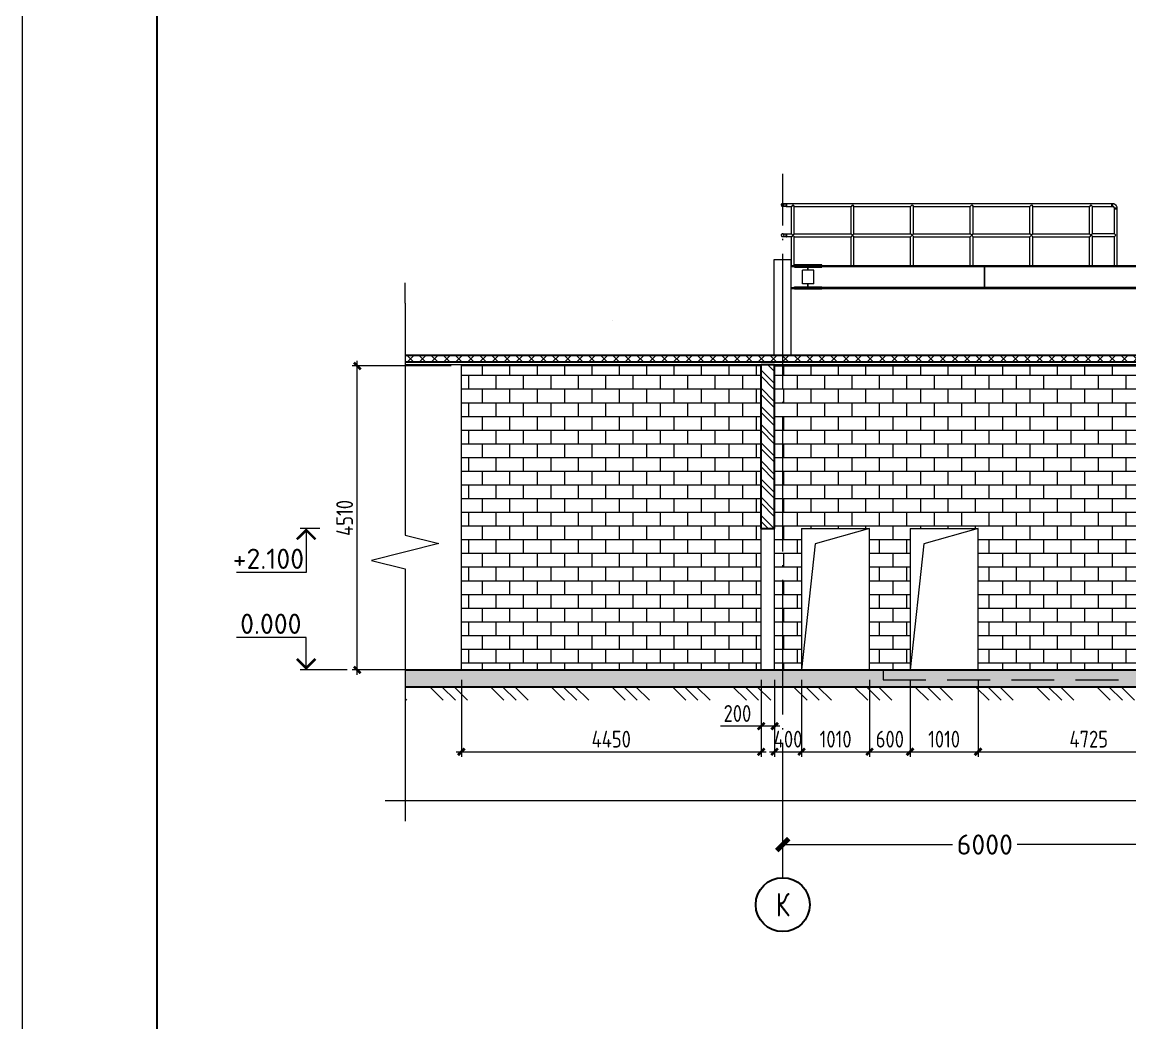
# Model space of a CAD drawing. Extents: x -965262 to 1142518, y -357520 to 71675.
# Drawn here: x 796268 to 812708, y -210388 to -195538 of the extents above; entities that cross this region are included whole.
import ezdxf

# ---------------------------------------------------------------- set-up
doc = ezdxf.new("R2010")
doc.units = 0
doc.header["$LTSCALE"] = 10
doc.linetypes.add('DOTE', pattern=[2.42, 2, -0.2, 0.02, -0.2])
doc.linetypes.add('HIDDEN', pattern=[9.525, 6.35, -3.175])
doc.layers.get('0').update_dxf_attribs({"linetype": 'CONTINUOUS', "lineweight": 30})
doc.layers.get('Defpoints').update_dxf_attribs({"linetype": 'CONTINUOUS'})
doc.layers.add('DOTE', color=7, linetype='DOTE', lineweight=9)
doc.styles.add('GOST 2.304', font='isocpeur.ttf', dxfattribs={"width": 0.75, "height": 250})
doc.styles.get("Standard").update_dxf_attribs({"font": 'isocpeur.ttf', "height": 300})
doc.styles.add('ГОСТ 2м', font='isocpeur.ttf', dxfattribs={"width": 0.8, "height": 250})
doc.dimstyles.get("Standard").update_dxf_attribs({"dimscale": 100, "dimtxt": 300, "dimasz": 1.8, "dimexe": 1.8, "dimexo": 0.625, "dimgap": 0.9, "dimtad": 0, "dimdec": 0, "dimzin": 0, "dimdsep": 46, "dimtxsty": 'Standard', "dimblk": 'ARCHTICK', "dimcen": 0.9, "dimclrd": 256, "dimclre": 256, "dimclrt": 256, "dimadec": 0, "dimazin": 0, "dimtfac": 1, "dimtdec": 0, "dimtofl": 0, "dimtmove": 0, "dimatfit": 3, "dimfxl": 1, "dimtolj": 1, "dimtzin": 0, "dimlwd": 15, "dimlwe": 15, "dimarcsym": 0})
doc.dimstyles.new('ГОСТ 2м', dxfattribs={"dimtxt": 250, "dimasz": 100, "dimexe": 75, "dimexo": 150, "dimgap": 62.5, "dimtad": 1, "dimdec": 0, "dimtxsty": 'ГОСТ 2м', "dimblk": 'ARCHTICK', "dimcen": 150, "dimdle": 75, "dimclrd": 256, "dimclre": 256, "dimclrt": 256, "dimadec": 0, "dimazin": 0, "dimtfac": 1, "dimtdec": 0, "dimtmove": 0, "dimatfit": 3, "dimldrblk": 'OBLIQUE', "dimfxl": 1, "dimlwd": 15, "dimlwe": 15, "dimarcsym": 0})

# ---------------------------------------------------------------- blocks, each defined once
blk = doc.blocks.new('_ArchTick')
at = {"color": 0, "linetype": 'ByBlock', "lineweight": 0, "const_width": 0.4}
blk.add_lwpolyline([(-0.5, -0.5), (0.5, 0.5)], dxfattribs=at)
blk = doc.blocks.new('*D634')
at = {"lineweight": 15, "transparency": 16777216}
for p, q in [((807556, -207680), (807556, -207562)), ((813556, -207680), (813556, -207562)), ((807556, -207742), (810076, -207742)), ((813556, -207742), (811036, -207742))]:
    blk.add_line(p, q, dxfattribs=at)
at = {"layer": 'Defpoints', "color": 0, "lineweight": 15, "transparency": 16777216}
for p in [(807556, -207742), (813556, -207742), (813556, -207742)]:
    blk.add_point(p, dxfattribs=at)
at = {"lineweight": 15, "transparency": 16777216, "xscale": 180, "yscale": 180, "zscale": 180, "rotation": 180}
blk.add_blockref('_ArchTick', (807556, -207742), dxfattribs=at)
at = {"lineweight": 15, "transparency": 16777216, "xscale": 180, "yscale": 180, "zscale": 180}
blk.add_blockref('_ArchTick', (813556, -207742), dxfattribs=at)
at = {"lineweight": 15, "transparency": 16777216, "insert": (810556, -207742), "char_height": 300, "attachment_point": 5}
blk.add_mtext('\\A1;6000', dxfattribs=at)
blk = doc.blocks.new('*D641')
at = {"lineweight": 15, "transparency": 16777216}
for p, q in [((807436, -205300), (807436, -206440)), ((807836, -205300), (807836, -206440)), ((807361, -206365), (807911, -206365))]:
    blk.add_line(p, q, dxfattribs=at)
at = {"layer": 'Defpoints', "color": 0, "lineweight": 15, "transparency": 16777216}
for p in [(807436, -205150), (807836, -205150), (807836, -206365)]:
    blk.add_point(p, dxfattribs=at)
at = {"lineweight": 15, "transparency": 16777216, "xscale": 100, "yscale": 100, "zscale": 100, "rotation": 180}
blk.add_blockref('_ArchTick', (807436, -206365), dxfattribs=at)
at = {"lineweight": 15, "transparency": 16777216, "xscale": 100, "yscale": 100, "zscale": 100}
blk.add_blockref('_ArchTick', (807836, -206365), dxfattribs=at)
at = {"lineweight": 15, "transparency": 16777216, "insert": (807636, -206178), "char_height": 250, "attachment_point": 5, "style": 'ГОСТ 2м'}
blk.add_mtext('400', dxfattribs=at)
blk = doc.blocks.new('_Oblique')
at = {"color": 0, "linetype": 'ByBlock', "lineweight": -2}
blk.add_line((-0.5, -0.5), (0.5, 0.5), dxfattribs=at)
blk = doc.blocks.new('*D642')
at = {"lineweight": 15, "transparency": 16777216}
for p, q in [((807836, -205300), (807836, -206440)), ((808846, -205300), (808846, -206440)), ((807761, -206365), (808921, -206365))]:
    blk.add_line(p, q, dxfattribs=at)
at = {"layer": 'Defpoints', "color": 0, "lineweight": 15, "transparency": 16777216}
for p in [(807836, -205150), (808846, -205150), (808846, -206365)]:
    blk.add_point(p, dxfattribs=at)
at = {"lineweight": 15, "transparency": 16777216, "xscale": 100, "yscale": 100, "zscale": 100, "rotation": 180}
blk.add_blockref('_ArchTick', (807836, -206365), dxfattribs=at)
at = {"lineweight": 15, "transparency": 16777216, "xscale": 100, "yscale": 100, "zscale": 100}
blk.add_blockref('_ArchTick', (808846, -206365), dxfattribs=at)
at = {"lineweight": 15, "transparency": 16777216, "insert": (808341, -206178), "char_height": 250, "attachment_point": 5, "style": 'ГОСТ 2м'}
blk.add_mtext('1010', dxfattribs=at)
blk = doc.blocks.new('*D643')
at = {"lineweight": 15, "transparency": 16777216}
for p, q in [((808846, -205300), (808846, -206440)), ((809446, -205300), (809446, -206440)), ((808771, -206365), (809521, -206365))]:
    blk.add_line(p, q, dxfattribs=at)
at = {"layer": 'Defpoints', "color": 0, "lineweight": 15, "transparency": 16777216}
for p in [(808846, -205150), (809446, -205150), (809446, -206365)]:
    blk.add_point(p, dxfattribs=at)
at = {"lineweight": 15, "transparency": 16777216, "xscale": 100, "yscale": 100, "zscale": 100, "rotation": 180}
blk.add_blockref('_ArchTick', (808846, -206365), dxfattribs=at)
at = {"lineweight": 15, "transparency": 16777216, "xscale": 100, "yscale": 100, "zscale": 100}
blk.add_blockref('_ArchTick', (809446, -206365), dxfattribs=at)
at = {"lineweight": 15, "transparency": 16777216, "insert": (809146, -206178), "char_height": 250, "attachment_point": 5, "style": 'ГОСТ 2м'}
blk.add_mtext('600', dxfattribs=at)
blk = doc.blocks.new('*D644')
at = {"lineweight": 15, "transparency": 16777216}
for p, q in [((809446, -205300), (809446, -206440)), ((810456, -205300), (810456, -206440)), ((809371, -206365), (810531, -206365))]:
    blk.add_line(p, q, dxfattribs=at)
at = {"layer": 'Defpoints', "color": 0, "lineweight": 15, "transparency": 16777216}
for p in [(809446, -205150), (810456, -205150), (810456, -206365)]:
    blk.add_point(p, dxfattribs=at)
at = {"lineweight": 15, "transparency": 16777216, "xscale": 100, "yscale": 100, "zscale": 100, "rotation": 180}
blk.add_blockref('_ArchTick', (809446, -206365), dxfattribs=at)
at = {"lineweight": 15, "transparency": 16777216, "xscale": 100, "yscale": 100, "zscale": 100}
blk.add_blockref('_ArchTick', (810456, -206365), dxfattribs=at)
at = {"lineweight": 15, "transparency": 16777216, "insert": (809951, -206178), "char_height": 250, "attachment_point": 5, "style": 'ГОСТ 2м'}
blk.add_mtext('1010', dxfattribs=at)
blk = doc.blocks.new('*D645')
at = {"lineweight": 15, "transparency": 16777216}
for p, q in [((810456, -205300), (810456, -206440)), ((815181, -205300), (815181, -206440)), ((810381, -206365), (815256, -206365))]:
    blk.add_line(p, q, dxfattribs=at)
at = {"layer": 'Defpoints', "color": 0, "lineweight": 15, "transparency": 16777216}
for p in [(810456, -205150), (815181, -205150), (815181, -206365)]:
    blk.add_point(p, dxfattribs=at)
at = {"lineweight": 15, "transparency": 16777216, "xscale": 100, "yscale": 100, "zscale": 100, "rotation": 180}
blk.add_blockref('_ArchTick', (810456, -206365), dxfattribs=at)
at = {"lineweight": 15, "transparency": 16777216, "xscale": 100, "yscale": 100, "zscale": 100}
blk.add_blockref('_ArchTick', (815181, -206365), dxfattribs=at)
at = {"lineweight": 15, "transparency": 16777216, "insert": (812098, -206178), "char_height": 250, "attachment_point": 5, "style": 'ГОСТ 2м'}
blk.add_mtext('4725', dxfattribs=at)
blk = doc.blocks.new('*D649')
at = {"lineweight": 15, "transparency": 16777216}
for p, q in [((807236, -205300), (807236, -206060)), ((807436, -205300), (807436, -206060)), ((807236, -205985), (806631, -205985)), ((807511, -205985), (807236, -205985))]:
    blk.add_line(p, q, dxfattribs=at)
at = {"layer": 'Defpoints', "color": 0, "lineweight": 15, "transparency": 16777216}
for p in [(807236, -205150), (807436, -205150), (807236, -205985)]:
    blk.add_point(p, dxfattribs=at)
at = {"lineweight": 15, "transparency": 16777216, "xscale": 100, "yscale": 100, "zscale": 100, "rotation": 180}
blk.add_blockref('_ArchTick', (807236, -205985), dxfattribs=at)
at = {"lineweight": 15, "transparency": 16777216, "xscale": 100, "yscale": 100, "zscale": 100}
blk.add_blockref('_ArchTick', (807436, -205985), dxfattribs=at)
at = {"lineweight": 15, "transparency": 16777216, "insert": (806884, -205797), "char_height": 250, "attachment_point": 5, "style": 'ГОСТ 2м'}
blk.add_mtext('200', dxfattribs=at)
blk = doc.blocks.new('555')
at = {"lineweight": 15}
for p, q in [((857300, 223002), (857377, 223002)), ((857377, 222937), (857300, 222937)), ((857377, 222939), (857377, 223002)), ((857377, 223002), (857388, 223002)), ((857377, 222937), (857377, 222939)), ((857377, 222937), (857377, 222939)), ((857377, 222937), (857377, 222937)), ((857377, 222937), (857377, 222937)), ((857377, 222937), (857388, 222937)), ((857388, 223002), (857388, 223002)), ((857388, 223002), (857388, 223000)), ((857388, 223002), (864818, 223002)), ((857388, 222939), (857388, 223002)), ((857388, 223000), (857388, 222937)), ((857388, 222937), (857388, 222939)), ((857388, 222937), (857498, 222937)), ((857388, 222937), (857388, 222937)), ((857531, 222970), (857498, 222937)), ((857498, 222310), (857498, 222937)), ((857531, 222970), (857563, 222937)), ((857564, 222937), (857563, 222937)), ((857564, 222937), (858860, 222937)), ((857564, 222310), (857564, 222937)), ((858892, 222970), (858860, 222937)), ((858860, 222310), (858860, 222937)), ((858892, 222970), (858925, 222937)), ((858925, 222937), (860221, 222937)), ((858925, 222937), (858925, 222937)), ((858925, 222310), (858925, 222937)), ((860254, 222970), (860221, 222937)), ((860221, 222310), (860221, 222937)), ((860254, 222970), (860286, 222937)), ((860287, 222937), (860286, 222937)), ((860287, 222937), (861583, 222937)), ((860287, 222310), (860287, 222937)), ((861615, 222970), (861583, 222937)), ((861583, 222310), (861583, 222937)), ((861615, 222970), (861648, 222937)), ((861648, 222937), (862944, 222937)), ((861648, 222937), (861648, 222937)), ((861648, 222310), (861648, 222937)), ((862977, 222970), (862944, 222937)), ((862944, 222310), (862944, 222937)), ((862977, 222970), (863009, 222937)), ((863010, 222937), (863009, 222937)), ((863010, 222937), (864306, 222937)), ((863010, 222310), (863010, 222937)), ((864339, 222970), (864306, 222937)), ((864306, 222310), (864306, 222937)), ((864339, 222970), (864371, 222937)), ((864371, 222937), (864818, 222937)), ((864371, 222937), (864371, 222937)), ((864371, 222310), (864371, 222937)), ((864818, 222939), (864818, 223002)), ((864818, 223002), (864818, 223002)), ((864818, 223002), (864818, 223000)), ((864818, 223002), (864829, 223002)), ((864818, 223000), (864818, 222937)), ((864818, 222937), (864818, 222939)), ((864818, 222937), (864818, 222937)), ((864818, 222937), (864829, 222937)), ((864829, 223002), (864829, 222937)), ((864829, 223002), (864857, 222999)), ((864829, 222937), (864840, 222935)), ((864840, 222935), (864851, 222931)), ((864851, 222931), (864860, 222924)), ((864857, 222999), (864884, 222988)), ((864867, 222915), (864860, 222924)), ((864871, 222904), (864867, 222915)), ((864873, 222893), (864871, 222904)), ((864939, 222893), (864873, 222893)), ((864873, 222882), (864873, 222893)), ((864873, 222882), (864873, 222882)), ((864937, 222882), (864873, 222882)), ((864873, 222310), (864873, 222882)), ((864873, 222882), (864873, 222882)), ((864873, 222882), (864875, 222882)), ((864875, 222882), (864939, 222882)), ((864884, 222988), (864906, 222970)), ((864924, 222947), (864906, 222970)), ((864935, 222921), (864924, 222947)), ((864939, 222893), (864935, 222921)), ((864938, 222882), (864937, 222882)), ((864939, 222882), (864938, 222882)), ((864939, 222882), (864939, 222893)), ((864939, 221585), (864939, 222882)), ((857300, 222310), (857377, 222310)), ((857377, 222244), (857300, 222244)), ((857377, 222246), (857377, 222310)), ((857377, 222310), (857388, 222310)), ((857377, 222245), (857377, 222246)), ((857377, 222245), (857377, 222246)), ((857377, 222244), (857377, 222245)), ((857377, 222244), (857377, 222245)), ((857377, 222244), (857388, 222244)), ((857388, 222310), (857388, 222310)), ((857388, 222310), (857388, 222308)), ((857388, 222310), (857498, 222310)), ((857388, 222246), (857388, 222310)), ((857388, 222308), (857388, 222288)), ((857388, 222288), (857388, 222244)), ((857388, 222245), (857388, 222246)), ((857388, 222244), (857388, 222245)), ((857498, 222244), (857388, 222244)), ((857498, 222310), (857499, 222310)), ((857531, 222277), (857498, 222244)), ((857498, 221585), (857498, 222244)), ((857499, 222310), (857531, 222277)), ((857537, 222283), (857532, 222277)), ((857532, 222277), (857537, 222271)), ((857543, 222288), (857537, 222283)), ((857537, 222271), (857543, 222266)), ((857548, 222294), (857543, 222288)), ((857548, 222261), (857543, 222266)), ((857552, 222298), (857548, 222294)), ((857552, 222256), (857548, 222261)), ((857552, 222299), (857556, 222302)), ((857552, 222298), (857552, 222299)), ((857552, 222256), (857552, 222256)), ((857552, 222256), (857556, 222252)), ((857556, 222303), (857559, 222306)), ((857556, 222302), (857556, 222303)), ((857556, 222252), (857556, 222252)), ((857556, 222252), (857559, 222249)), ((857559, 222306), (857560, 222306)), ((857559, 222249), (857560, 222248)), ((857560, 222306), (857562, 222308)), ((857560, 222248), (857562, 222246)), ((857562, 222308), (857563, 222310)), ((857562, 222308), (857562, 222308)), ((857562, 222246), (857562, 222246)), ((857562, 222246), (857563, 222245)), ((857563, 222310), (857563, 222310)), ((857563, 222310), (857564, 222310)), ((857563, 222245), (857563, 222245)), ((857563, 222245), (857564, 222244)), ((857564, 222310), (858860, 222310)), ((857564, 222244), (858860, 222244)), ((857564, 221585), (857564, 222244)), ((858860, 222310), (858860, 222310)), ((858892, 222277), (858860, 222310)), ((858892, 222277), (858860, 222244)), ((858860, 221585), (858860, 222244)), ((858899, 222283), (858893, 222277)), ((858893, 222277), (858899, 222271)), ((858904, 222288), (858899, 222283)), ((858899, 222271), (858904, 222266)), ((858909, 222294), (858904, 222288)), ((858909, 222261), (858904, 222266)), ((858913, 222298), (858909, 222294)), ((858913, 222256), (858909, 222261)), ((858913, 222298), (858914, 222299)), ((858913, 222256), (858914, 222256)), ((858914, 222299), (858918, 222302)), ((858914, 222256), (858918, 222252)), ((858918, 222303), (858921, 222306)), ((858918, 222302), (858918, 222303)), ((858918, 222252), (858918, 222252)), ((858918, 222252), (858921, 222249)), ((858921, 222306), (858923, 222308)), ((858921, 222306), (858921, 222306)), ((858921, 222249), (858921, 222248)), ((858921, 222248), (858923, 222246)), ((858923, 222308), (858925, 222310)), ((858923, 222308), (858923, 222308)), ((858923, 222246), (858923, 222246)), ((858923, 222246), (858925, 222245)), ((858925, 222310), (858925, 222310)), ((858925, 222310), (858925, 222310)), ((858925, 222310), (860221, 222310)), ((858925, 222245), (858925, 222245)), ((858925, 222245), (858925, 222244)), ((858925, 221585), (858925, 222244)), ((858925, 222244), (860221, 222244)), ((860221, 222310), (860222, 222310)), ((860254, 222277), (860221, 222244)), ((860221, 221585), (860221, 222244)), ((860254, 222277), (860222, 222310)), ((860260, 222283), (860255, 222277)), ((860255, 222277), (860260, 222271)), ((860266, 222288), (860260, 222283)), ((860260, 222271), (860266, 222266)), ((860271, 222294), (860266, 222288)), ((860271, 222261), (860266, 222266)), ((860275, 222298), (860271, 222294)), ((860275, 222256), (860271, 222261)), ((860275, 222298), (860276, 222299)), ((860275, 222256), (860276, 222256)), ((860276, 222299), (860279, 222302)), ((860276, 222256), (860279, 222252)), ((860279, 222302), (860280, 222303)), ((860279, 222252), (860280, 222252)), ((860280, 222303), (860282, 222306)), ((860280, 222252), (860282, 222249)), ((860282, 222306), (860283, 222306)), ((860282, 222249), (860283, 222248)), ((860283, 222306), (860285, 222308)), ((860283, 222248), (860285, 222246)), ((860285, 222308), (860286, 222310)), ((860285, 222308), (860285, 222308)), ((860285, 222246), (860285, 222246)), ((860285, 222246), (860286, 222245)), ((860286, 222310), (860286, 222310)), ((860286, 222310), (860287, 222310)), ((860286, 222245), (860286, 222245)), ((860286, 222245), (860287, 222244)), ((860287, 222310), (861583, 222310)), ((860287, 221585), (860287, 222244)), ((860287, 222244), (861583, 222244)), ((861583, 222310), (861583, 222310)), ((861615, 222277), (861583, 222310)), ((861615, 222277), (861583, 222244)), ((861583, 221585), (861583, 222244)), ((861622, 222283), (861616, 222277)), ((861616, 222277), (861622, 222271)), ((861627, 222288), (861622, 222283)), ((861622, 222271), (861627, 222266)), ((861632, 222294), (861627, 222288)), ((861632, 222261), (861627, 222266)), ((861637, 222298), (861632, 222294)), ((861637, 222256), (861632, 222261)), ((861637, 222299), (861641, 222302)), ((861637, 222298), (861637, 222299)), ((861637, 222256), (861637, 222256)), ((861637, 222256), (861641, 222252)), ((861641, 222303), (861644, 222306)), ((861641, 222302), (861641, 222303)), ((861641, 222252), (861641, 222252)), ((861641, 222252), (861644, 222249)), ((861644, 222306), (861646, 222308)), ((861644, 222306), (861644, 222306)), ((861644, 222249), (861644, 222248)), ((861644, 222248), (861646, 222246)), ((861646, 222308), (861647, 222308)), ((861646, 222246), (861647, 222246)), ((861647, 222308), (861648, 222310)), ((861647, 222246), (861648, 222245)), ((861648, 222310), (861648, 222310)), ((861648, 222310), (861648, 222310)), ((861648, 222310), (862944, 222310)), ((861648, 222245), (861648, 222245)), ((861648, 222245), (861648, 222244)), ((861648, 221585), (861648, 222244)), ((861648, 222244), (862944, 222244)), ((862944, 222310), (862945, 222310)), ((862977, 222277), (862944, 222244)), ((862944, 221585), (862944, 222244)), ((862977, 222277), (862945, 222310)), ((862983, 222283), (862978, 222277)), ((862978, 222277), (862983, 222271)), ((862989, 222288), (862983, 222283)), ((862983, 222271), (862989, 222266)), ((862994, 222294), (862989, 222288)), ((862994, 222261), (862989, 222266)), ((862998, 222298), (862994, 222294)), ((862998, 222256), (862994, 222261)), ((862998, 222298), (862999, 222299)), ((862998, 222256), (862999, 222256)), ((862999, 222299), (863002, 222302)), ((862999, 222256), (863002, 222252)), ((863002, 222302), (863003, 222303)), ((863002, 222252), (863003, 222252)), ((863003, 222303), (863005, 222306)), ((863003, 222252), (863005, 222249)), ((863005, 222306), (863006, 222306)), ((863005, 222249), (863006, 222248)), ((863006, 222306), (863008, 222308)), ((863006, 222248), (863008, 222246)), ((863008, 222308), (863009, 222310)), ((863008, 222308), (863008, 222308)), ((863008, 222246), (863008, 222246)), ((863008, 222246), (863009, 222245)), ((863009, 222310), (863009, 222310)), ((863009, 222310), (863010, 222310)), ((863009, 222245), (863009, 222245)), ((863009, 222245), (863010, 222244)), ((863010, 222310), (864306, 222310)), ((863010, 222244), (864306, 222244)), ((863010, 221585), (863010, 222244)), ((864306, 222310), (864306, 222310)), ((864339, 222277), (864306, 222310)), ((864339, 222277), (864306, 222244)), ((864306, 221585), (864306, 222244)), ((864371, 222310), (864339, 222277)), ((864371, 222245), (864339, 222277)), ((864873, 222310), (864371, 222310)), ((864371, 222244), (864371, 222245)), ((864371, 221585), (864371, 222244)), ((864873, 222244), (864371, 222244)), ((864873, 222310), (864875, 222308)), ((864873, 222310), (864873, 222310)), ((864873, 222245), (864875, 222246)), ((864873, 222245), (864873, 222244)), ((864873, 221585), (864873, 222244)), ((864875, 222308), (864877, 222306)), ((864875, 222246), (864877, 222249)), ((864877, 222306), (864881, 222302)), ((864877, 222249), (864881, 222252)), ((864881, 222302), (864885, 222298)), ((864881, 222252), (864885, 222256)), ((864885, 222298), (864889, 222294)), ((864885, 222256), (864889, 222261)), ((864889, 222294), (864894, 222289)), ((864889, 222261), (864894, 222266)), ((864895, 222288), (864900, 222283)), ((864895, 222266), (864900, 222271)), ((864900, 222283), (864906, 222277)), ((864900, 222271), (864906, 222277)), ((864906, 222277), (864906, 222277)), ((864906, 222277), (864906, 222277)), ((857108, 221723), (857492, 221723)), ((857108, 219542), (857108, 221723)), ((857492, 219542), (857492, 221723)), ((857492, 221563), (857492, 221585)), ((857492, 221585), (857876, 221585)), ((858192, 221599), (857569, 221599)), ((857569, 221585), (857569, 221599)), ((857876, 221563), (857876, 221585)), ((857876, 221585), (857884, 221585)), ((857884, 221585), (865862, 221585)), ((857884, 221563), (857884, 221585)), ((858192, 221585), (858192, 221599)), ((857492, 221563), (857876, 221563)), ((857569, 221563), (857569, 221545)), ((857569, 221545), (858192, 221545)), ((858007, 221477), (857753, 221477)), ((857753, 221170), (857753, 221477)), ((857876, 221563), (857884, 221563)), ((857876, 221477), (857876, 221545)), ((857884, 221563), (865862, 221563)), ((857884, 221477), (857884, 221545)), ((858007, 221170), (858007, 221477)), ((858192, 221545), (858192, 221563)), ((861911, 221563), (861902, 221563)), ((861902, 221563), (861902, 221085)), ((861911, 221563), (861911, 221085)), ((857492, 221062), (857492, 221083)), ((857492, 221083), (857876, 221083)), ((857492, 221062), (857876, 221062)), ((857569, 221083), (857569, 221102)), ((857569, 221102), (858192, 221102)), ((857569, 221048), (857569, 221062)), ((858007, 221170), (857753, 221170)), ((857876, 221102), (857876, 221170)), ((857876, 221062), (857876, 221083)), ((857876, 221083), (857884, 221083)), ((857876, 221062), (857884, 221062)), ((857884, 221102), (857884, 221170)), ((857884, 221062), (857884, 221083)), ((865862, 221083), (857884, 221083)), ((857884, 221062), (865862, 221062)), ((858192, 221102), (858192, 221083)), ((858192, 221048), (858192, 221062)), ((861911, 221085), (861902, 221085)), ((858192, 221048), (857569, 221048))]:
    blk.add_line(p, q, dxfattribs=at)
for centre, start, end in [((857300, 222970), 80, 260), ((857300, 222970), 100, 280), ((857300, 222970), 260, 80), ((857300, 222970), 280, 100), ((857300, 222277), 80, 260), ((857300, 222277), 100, 280), ((857300, 222277), 260, 80), ((857300, 222277), 280, 100)]:
    blk.add_arc(centre, 32.8, start, end, dxfattribs=at)
blk = doc.blocks.new('*D639')
at = {"lineweight": 15, "transparency": 16777216}
for p, q in [((801242, -205225), (801242, -200565)), ((802636, -200640), (801167, -200640)), ((802636, -205150), (801167, -205150))]:
    blk.add_line(p, q, dxfattribs=at)
at = {"layer": 'Defpoints', "color": 0, "lineweight": 15, "transparency": 16777216}
for p in [(801242, -200640), (802786, -200640), (802786, -205150)]:
    blk.add_point(p, dxfattribs=at)
at = {"lineweight": 15, "transparency": 16777216, "xscale": 100, "yscale": 100, "zscale": 100}
for p, rotation in [((801242, -200640), 90), ((801242, -205150), 270)]:
    blk.add_blockref('_ArchTick', p, dxfattribs=dict(at, rotation=rotation))
at = {"lineweight": 15, "transparency": 16777216, "insert": (801054, -202895), "char_height": 250, "attachment_point": 5, "rotation": 90, "style": 'ГОСТ 2м'}
blk.add_mtext('4510', dxfattribs=at)
blk = doc.blocks.new('*D640')
at = {"lineweight": 15, "transparency": 16777216}
for p, q in [((802786, -205300), (802786, -206440)), ((807236, -205300), (807236, -206440)), ((802711, -206365), (807311, -206365))]:
    blk.add_line(p, q, dxfattribs=at)
at = {"layer": 'Defpoints', "color": 0, "lineweight": 15, "transparency": 16777216}
for p in [(802786, -205150), (807236, -205150), (807236, -206365)]:
    blk.add_point(p, dxfattribs=at)
at = {"lineweight": 15, "transparency": 16777216, "xscale": 100, "yscale": 100, "zscale": 100, "rotation": 180}
blk.add_blockref('_ArchTick', (802786, -206365), dxfattribs=at)
at = {"lineweight": 15, "transparency": 16777216, "xscale": 100, "yscale": 100, "zscale": 100}
blk.add_blockref('_ArchTick', (807236, -206365), dxfattribs=at)
at = {"lineweight": 15, "transparency": 16777216, "insert": (805011, -206178), "char_height": 250, "attachment_point": 5, "style": 'ГОСТ 2м'}
blk.add_mtext('4450', dxfattribs=at)

msp = doc.modelspace()

# ---------------------------------------------------------------- hatches: boundary and pattern name
at = {"lineweight": 15}
h = msp.add_hatch(dxfattribs=at)
h.set_pattern_fill('ANSI37', color=30, scale=40, angle=90, style=0)
h.set_pattern_definition([(135, (805532.7, -177633.14), (-89.80256, -89.80256), []), (225, (805532.7, -177633.14), (89.80256, -89.80256), [])])
h.paths.add_polyline_path([(801952.7, -200617.9), (813656.2, -200617.9), (813656.2, -200477.9), (801952.7, -200477.9)])
h.paths.add_polyline_path([(801952.7, -200617.9), (813656.2, -200617.9), (813656.2, -200577.9), (801952.7, -200577.9)])
h = msp.add_hatch(dxfattribs=at)
h.set_pattern_fill('AR-B816', color=4, style=0)
h.set_pattern_definition([(0, (2112928.32, -241418.45), (0, 203.2), []), (90, (2112928.32, -241418.45), (-203.2, 203.2), [203.2, -203.2])])
h.paths.add_polyline_path([(805892.1, -200639.9), (802786.2, -200639.9), (802786.2, -205149.9), (805892.1, -205149.9)])
h.paths.add_polyline_path([(805892.1, -203150.1), (805892.1, -203400.1), (806392.1, -203275.1)], flags=16)
h.paths.add_polyline_path([(805892.1, -203400.1), (805392.1, -203525.1), (805892.1, -203650.1)], flags=16)
h.paths.add_polyline_path([(813556.2, -200639.9), (807556.2, -200639.9), (807556.2, -205149.9), (807836.2, -205149.9), (807836.2, -203049.9), (808846.2, -203049.9), (808846.2, -205149.9), (809446.2, -205149.9), (809446.2, -203049.9), (810456.2, -203049.9), (810456.2, -205149.9), (813556.2, -205149.9)])
h.paths.add_polyline_path([(807556.2, -200639.9), (807436.2, -200639.9), (807436.2, -203049.9), (807436.2, -205149.9), (807556.2, -205149.9)])
h.paths.add_polyline_path([(815181.2, -200639.9), (813556.2, -200639.9), (813556.2, -205149.9), (815181.2, -205149.9)])
h.paths.add_polyline_path([(819556.2, -200639.9), (815381.2, -200639.9), (815381.2, -205149.9), (819556.2, -205149.9)])
h.paths.add_polyline_path([(825556.2, -200639.9), (819556.2, -200639.9), (819556.2, -205149.9), (825556.2, -205149.9)])
h.paths.add_polyline_path([(825991.2, -200639.9), (825556.2, -200639.9), (825556.2, -205149.9), (825991.2, -205149.9)])
h.paths.add_polyline_path([(805892.1, -200639.9), (807236.2, -200639.9), (807236.2, -205149.9), (805892.1, -205149.9), (805892.1, -203650.1), (805392.1, -203525.1), (806392.1, -203275.1), (805892.1, -203150.1)])
h.paths.add_polyline_path([(814518.6, -201942.3), (814795.5, -201942.3), (814795.5, -201424.2), (814518.6, -201424.2)], flags=0)
h.paths.add_polyline_path([(810456.2, -205149.9), (810456.2, -205149.9), (810456.2, -203049.9), (810456.2, -203049.9)], flags=16)
h.paths.add_polyline_path([(814930.6, -202016.7), (814930.6, -201371.7), (814330.6, -201371.7), (814330.6, -202016.7)], flags=24)
h = msp.add_hatch(dxfattribs=at)
h.set_pattern_fill('ANSI32', color=4, scale=20, angle=90, style=0)
h.set_pattern_definition([(135, (806570.38, -178842.82), (-134.7038, -134.7038), []), (135, (806570.38, -178753.02), (-134.7038, -134.7038), [])])
h.paths.add_polyline_path([(807236.2, -203049.9), (807436.2, -203049.9), (807436.2, -200617.9), (807236.2, -200617.9)])
h = msp.add_hatch(dxfattribs=at)
h.set_pattern_fill('ANSI35', color=256, scale=40, style=0)
h.set_pattern_definition([(45, (806812.04, -177633.14), (-179.6051, 179.6051), []), (45, (806991.65, -177633.14), (-179.6051, 179.6051), [317.5, -63.5, 0, -63.5])])
h.paths.add_polyline_path([(805892.1, -205399.9), (805892.1, -205149.9), (826891.2, -205149.9), (826891.2, -205299.9), (826491.2, -205299.9), (826491.2, -205399.9)])
h.paths.add_polyline_path([(805892.1, -205149.9), (801952.7, -205149.9), (801952.7, -205399.9), (805892.1, -205399.9)])
h = msp.add_hatch(dxfattribs=at)
h.set_pattern_fill('MCSHATCHBG', color=256, scale=40, angle=90, style=0, pattern_type=2)
h.set_pattern_definition([(135, (796812.04, -197194.8), (-450, -450), []), (135, (796812.04, -197014.8), (-450, -450), []), (135, (796812.04, -197734.8), (-450, -450), [])])
h.paths.add_polyline_path([(805892.1, -205599.9), (805892.1, -205399.9), (826491.2, -205399.9), (826502.2, -207094.1), (826291.2, -207094.1), (826291.2, -205599.9)])
h.paths.add_polyline_path([(826891.2, -207094.1), (826891.2, -205349.9), (827879.9, -205349.9), (827879.9, -205549.9), (827091.2, -205549.9), (827091.2, -207094.1)])
h.paths.add_polyline_path([(805892.1, -205399.9), (801952.7, -205399.9), (801952.7, -205599.9), (805892.1, -205599.9)])

# ---------------------------------------------------------------- linework, layer by layer
at = {"color": 30}
for p, q in [((801952.7, -200477.9, 9801.8), (813656.2, -200477.9, 6542)), ((801952.7, -200577.9, 9801.8), (813656.2, -200577.9, 6542))]:
    msp.add_line(p, q, dxfattribs=at)
at = {"color": 30, "lineweight": 15}
msp.add_line((801952.7, -200617.9, 9801.8), (813656.2, -200617.9, 6542), dxfattribs=at)
at = {"color": 4, "lineweight": 15}
for p, q in [((802786.2, -205149.9, 7993.3), (802786.2, -200617.9, 7993.3)), ((807236.2, -200639.9, 7993.3), (802786.2, -200639.9, 7993.3)), ((807436.2, -200639.9, 7993.3), (815181.2, -200639.9, 7993.3)), ((807836.2, -203049.9, 7993.3), (808846.2, -203049.9, 7993.3)), ((808846.2, -203049.9, 7993.3), (808039.2, -203278.1, 6542)), ((809446.2, -203049.9, 7993.3), (810456.2, -203049.9, 7993.3)), ((810456.2, -203049.9, 7993.3), (809649.2, -203278.1, 6542)), ((808039.2, -203278.1, 6542), (807836.2, -205149.9, 7993.3)), ((809649.2, -203278.1, 6542), (809446.2, -205149.9, 7993.3))]:
    msp.add_line(p, q, dxfattribs=at)
at = {"color": 4, "extrusion": (0, 0, -1)}
for p, q in [((807236.2, -203049.9, 7993.3), (807236.2, -200617.9, 7993.3)), ((807436.2, -203049.9, 7993.3), (807436.2, -200617.9, 7993.3))]:
    msp.add_line(p, q, dxfattribs=at)
at = {"color": 4}
for p, q in [((807236.2, -200617.9, 7993.3), (807436.2, -200617.9, 7993.3)), ((807236.2, -203049.9, 7993.3), (807436.2, -203049.9, 7993.3))]:
    msp.add_line(p, q, dxfattribs=at)
at = {"lineweight": 15, "ltscale": 100}
for p, q in [((800684.7, -203049.9, 7993.3), (800393.5, -203049.9, 7993.3)), ((800483.5, -203049.9, 7993.3), (800483.5, -203705.3, 7993.3)), ((800483.5, -203705.3, 7993.3), (799448.5, -203705.3, 7993.3)), ((800483.5, -204669.9, 7993.3), (799448.5, -204669.9, 7993.3)), ((800483.5, -205149.9, 7993.3), (800483.5, -204669.9, 7993.3)), ((801091.7, -205149.9, 7993.3), (800393.5, -205149.9, 7993.3))]:
    msp.add_line(p, q, dxfattribs=at)
at = {"color": 4, "lineweight": 15, "extrusion": (0, 0, -1)}
for p, q in [((807236.2, -205149.9, 7993.3), (807236.2, -203049.9, 7993.3)), ((807436.2, -205149.9, 7993.3), (807436.2, -203049.9, 7993.3)), ((807836.2, -203049.9, 7993.3), (807836.2, -205149.9, 7993.3)), ((808846.2, -205149.9, 7993.3), (808846.2, -203049.9, 7993.3)), ((809446.2, -203049.9, 7993.3), (809446.2, -205149.9, 7993.3)), ((810456.2, -205149.9, 7993.3), (810456.2, -203049.9, 7993.3))]:
    msp.add_line(p, q, dxfattribs=at)
for p, q in [((801952.7, -205149.9, 9801.8), (826891.2, -205149.9, 7993.3)), ((801952.7, -205399.9, 9801.8), (826491.2, -205399.9, 7993.3))]:
    msp.add_line(p, q)
at = {"color": 1, "linetype": 'HIDDEN', "lineweight": 15, "ltscale": 10, "extrusion": (0, 0, -1)}
msp.add_line((809046.2, -205149.9, 6542), (809046.2, -205299.9, 6542), dxfattribs=at)
at = {"color": 1, "linetype": 'HIDDEN', "lineweight": 15, "ltscale": 10}
msp.add_line((809046.2, -205299.9, 7993.3), (825991.2, -205299.9, 7993.3), dxfattribs=at)
at = {"lineweight": 15, "elevation": 9801.8}
msp.add_lwpolyline([(796267.6, -240087.8), (880367.6, -240087.8), (880367.6, -180687.8), (796267.6, -180687.8)], close=True, dxfattribs=at)
msp.add_lwpolyline([(796267.6, -240087.8), (880367.6, -240087.8), (880367.6, -180687.8), (796267.6, -180687.8)], close=True, dxfattribs=at)
at = {"elevation": 9801.8}
msp.add_lwpolyline([(798267.6, -239587.8), (879867.6, -239587.8), (879867.6, -181187.8), (798267.6, -181187.8)], close=True, dxfattribs=at)
msp.add_lwpolyline([(798267.6, -239587.8), (879867.6, -239587.8), (879867.6, -181187.8), (798267.6, -181187.8)], close=True, dxfattribs=at)
at = {"color": 5, "lineweight": 15, "ltscale": 10, "extrusion": (1, 0, 0), "elevation": 801952.7}
for points in [[(-199706.1, 9801.8), (-199406.1, 9801.8)], [(-199706.1, 9801.8), (-203150.1, 9801.8)], [(-207094.1, 9801.8), (-207394.1, 9801.8)]]:
    msp.add_lwpolyline(points, dxfattribs=at)
at = {"color": 5, "linetype": 'Continuous', "lineweight": 0, "ltscale": 10, "extrusion": (1, 0, 0), "elevation": 805026.4}
msp.add_lwpolyline([(-199964.5, 9801.8), (-199964.5, 9801.8)], dxfattribs=at)
at = {"lineweight": 15, "ltscale": 100, "const_width": 36, "elevation": 9078.4}
for points in [[(800346.2, -203212.6), (800483.5, -203075.4), (800620.8, -203212.6)], [(800346.2, -204987.2), (800483.5, -205124.5), (800620.8, -204987.2)]]:
    msp.add_lwpolyline(points, dxfattribs=at)
at = {"color": 5, "lineweight": 15, "ltscale": 10, "elevation": 9801.8}
for points in [[(801952.7, -203150.1), (802452.7, -203275.1)], [(802452.7, -203275.1), (801452.7, -203525.1)], [(801452.7, -203525.1), (801952.7, -203650.1)], [(801952.7, -203650.1), (801952.7, -207094.1)]]:
    msp.add_lwpolyline(points, dxfattribs=at)
at = {"color": 5, "lineweight": 15, "ltscale": 10, "extrusion": (-0.080866, 0, -0.996725), "elevation": -74620.8}
msp.add_lwpolyline([(207094.1, -798533.6), (207094.1, -798233.6)], dxfattribs=at)
at = {"color": 5, "lineweight": 15, "ltscale": 10, "extrusion": (0, 1, 0), "elevation": -207094.1}
msp.add_lwpolyline([(-814968.1, 8905.7), (-801952.7, 9801.8)], dxfattribs=at)
at = {"layer": 'DOTE', "lineweight": 5, "ltscale": 100}
msp.add_line((807556.2, -208234.1, 6542), (807556.2, -197788.5, 6542), dxfattribs=at)
at = {"layer": 'DOTE', "linetype": 'Continuous', "lineweight": 30}
msp.add_circle((807556.2, -208634.1, 6542), 400, dxfattribs=at)

# ---------------------------------------------------------------- block references
at = {"xscale": 0.6499999999941792, "yscale": 0.6499999999941792, "zscale": 0.6499999999941792}
msp.add_blockref('555', (250311.1, -343180.1, 7485.4), dxfattribs=at)

# ---------------------------------------------------------------- texts
at = {"lineweight": 15, "ltscale": 100, "style": 'GOST 2.304'}
for s, p in [('+2.100', (799393, -203651.3, 7993.3)), ('0.000', (799503.1, -204615.9, 7993.3))]:
    msp.add_text(s, height=300, dxfattribs=at).set_placement(p)
at = {"layer": 'DOTE', "linetype": 'Continuous', "lineweight": 30, "ltscale": 100, "insert": (807556.2, -208634.1, 6542), "char_height": 350, "width": 800, "attachment_point": 5, "style": 'GOST 2.304'}
msp.add_mtext('К', dxfattribs=at)

# ---------------------------------------------------------------- dimensions: what is measured, and where the dimension line sits
at = {"lineweight": 15}
dim = msp.add_linear_dim(base=(801241.7, -200639.9, 7993.3), p1=(802786.2, -205149.9, 7993.3), p2=(802786.2, -200639.9, 7993.3), angle=90, dimstyle='ГОСТ 2м', dxfattribs=at)
dim.commit()
dim.dimension.update_dxf_attribs({"geometry": '*D639', "text_midpoint": (801054.2, -202894.9, 7993.3)})
for base, p1, p2, picture, middle in [((807236.2, -206365.4, 7993.3), (802786.2, -205149.9, 7993.3), (807236.2, -205149.9, 7993.3), '*D640', (805011.2, -206177.9, 7993.3)), ((807236.2, -205984.7, 7993.3), (807436.2, -205149.9, 7993.3), (807236.2, -205149.9, 7993.3), '*D649', (806883.7, -205797.2, 7993.3)), ((808846.2, -206365.4, 7993.3), (807836.2, -205149.9, 7993.3), (808846.2, -205149.9, 7993.3), '*D642', (808341.2, -206177.9, 7993.3)), ((809446.2, -206365.4, 7993.3), (808846.2, -205149.9, 7993.3), (809446.2, -205149.9, 7993.3), '*D643', (809146.2, -206177.9, 7993.3)), ((810456.2, -206365.4, 7993.3), (809446.2, -205149.9, 7993.3), (810456.2, -205149.9, 7993.3), '*D644', (809951.2, -206177.9, 7993.3))]:
    dim = msp.add_linear_dim(base=base, p1=p1, p2=p2, dimstyle='ГОСТ 2м', dxfattribs=at)
    dim.commit()
    dim.dimension.update_dxf_attribs({"geometry": picture, "text_midpoint": middle})
for base, p1, p2, picture, middle in [((807836.2, -206365.4, 7993.3), (807436.2, -205149.9, 7993.3), (807836.2, -205149.9, 7993.3), '*D641', (807636.2, -206365.4, 7993.3)), ((815181.2, -206365.4, 7993.3), (810456.2, -205149.9, 7993.3), (815181.2, -205149.9, 7993.3), '*D645', (812098.4, -206365.4, 7993.3))]:
    dim = msp.add_linear_dim(base=base, p1=p1, p2=p2, dimstyle='ГОСТ 2м', dxfattribs=at)
    dim.commit()
    dim.dimension.update_dxf_attribs({"geometry": picture, "text_midpoint": middle, "dimtype": 160})
dim = msp.add_linear_dim(base=(813556.2, -207742.5, 6542), p1=(807556.2, -207742.5, 6542), p2=(813556.2, -207742.5, 6542), dimstyle='Standard', override={"dimdec": 0}, dxfattribs=at)
dim.commit()
dim.dimension.update_dxf_attribs({"geometry": '*D634', "text_midpoint": (810556.2, -207742.5, 6542)})

doc.saveas('drawing.dxf')
